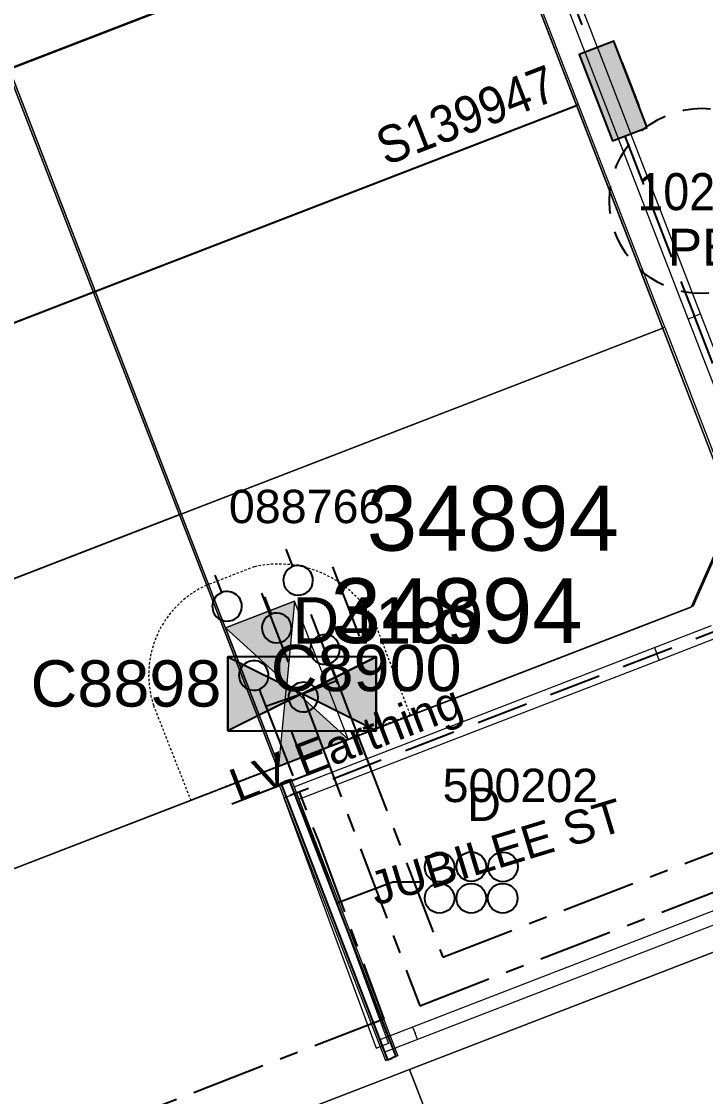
# Model space of a CAD drawing. Header units: metres. Extents: x 0 to 311631, y 0 to 6270612.
# Drawn here: x 311057.6 to 311094.5, y 6269987.6 to 6270045.7 of the extents above; entities that cross this region are included whole.
import ezdxf
from ezdxf import colors
from ezdxf.entities.mleader import LeaderData, LeaderLine
from ezdxf.enums import TextEntityAlignment as Align
from ezdxf.math import Vec2, Vec3

# ---------------------------------------------------------------- set-up
doc = ezdxf.new("R2010")
doc.units = ezdxf.units.M
for name, pattern in [('Cable Exist UG', [7, 4, -1, 1, -1]), ('Dash', [5, 3, -2]), ('DASHED', [19.05, 12.7, -6.35]), ('DOT', [6.35, 0, -6.35]), ('HIDDEN2', [0.1875, 0.125, -0.0625]), ('IE Trench LV', [6, 4, -2])]:
    doc.linetypes.add(name, pattern=pattern)
doc.layers.get('0').update_dxf_attribs({"color": 6})
for name, color, linetype, lineweight in [('_User Miscellaneous1', 30, 'Continuous', 13), ('Cadastre Developer_SP_NEW', 92, 'Continuous', 15), ('Cadastre Land Parcels_SP_EXT', 118, 'Continuous', 15), ('Cadastre Other Property_SP_EXT', 138, 'DASHED', 15), ('Cadastre Roads_SP_EXT', 218, 'Continuous', 15), ('Mains_HV_EXT', 13, 'Continuous', 25)]:
    doc.layers.add(name, color=color, linetype=linetype, lineweight=lineweight)
for name, color, linetype in [('Duct_SP_EXT', 30, 'Continuous'), ('Equip_HV_EXT', 7, 'Continuous'), ('Notes', 7, 'Continuous'), ('Notes_SL_MISC', 4, 'Continuous'), ('Sub_SP_EXT', 7, 'Continuous'), ('SupportsUG_SP_LV_EXT', 7, 'Continuous'), ('SupportsUG_SP_LV_NEW', 2, 'Continuous'), ('Trench_SP_NEW', 2, 'Continuous')]:
    doc.layers.add(name, color=color, linetype=linetype)
doc.styles.add('iecARIAL', font='arial.ttf', dxfattribs={"height": 2})
doc.styles.get("Standard").update_dxf_attribs({"font": 'arial.ttf'})
doc.styles.add('SWITCH_LABEL', font='arial.ttf', dxfattribs={"height": 2})
doc.linetypes.add('Cable E UG', pattern='A,5,-0.1,["E",Standard,S=1.5,R=0,X=0,Y=-0.75],-1.45', length=6.55)

# ---------------------------------------------------------------- blocks, each defined once
blk = doc.blocks.new('SUB_PADMOUNT_EXT')
at = {"ltscale": 10}
h = blk.add_hatch(color=256, dxfattribs=at)
h.dxf.hatch_style = 1
h.paths.add_polyline_path([(4, -2), (0, 0), (4, 2)])
h.paths.add_polyline_path([(-4, -2), (-4, 2), (0, 0)])
blk.add_line((4, 2), (-4, -2))
blk.add_lwpolyline([(-4, -2), (4, -2), (4, 2), (-4, 2)], close=True)
at = {"ltscale": 10, "flags": 128}
for points in [[(-4, -2), (-4, 2), (0, 0)], [(4, -2), (0, 0), (4, 2)]]:
    blk.add_lwpolyline(points, close=True, dxfattribs=at)
at = {"flags": 8}
blk.add_attdef('ASSET_NUM', text='', height=2.5, dxfattribs=at).set_placement((0, 5), align=Align.MIDDLE_CENTER)
for tag, flags, p in [('STREET_CODE', 9, (1.5, 0)), ('OPERATING_VOLTAGE', 9, (1.5, -0.4)), ('ORIENTATION', 9, (1.5, -0.6)), ('NO_PHASES', 9, (1.5, -0.2)), ('OWNED_BY', 9, (1.5, -0.8)), ('OPERATED_BY', 9, (1.5, -1)), ('MAINTAINED_BY', 9, (1.5, -1.2)), ('SECONDARY_VOLTAGE', 9, (1.5, -1.6)), ('STATE', 9, (1.5, -1.8)), ('CONSTRUCTED_VOLTAGE', 9, (1.5, -1.4)), ('SUBSTATION_TYPE', 9, (1.5, -2.2)), ('USAGE', 9, (1.5, -2.4)), ('PARENT', 9, (1.5, -2)), ('SUBURB', 9, (1.5, -2.8)), ('STREETNAME', 9, (1.5, -3)), ('LEGEND', 9, (1.5, -2.6)), ('LOCATION', 9, (1.5, -3.2)), ('NOTES', 9, (1.5, -3.4)), ('Z', 1, (1.5, -3.6))]:
    blk.add_attdef(tag, text='', height=0.2, dxfattribs=dict(flags=flags)).set_placement(p, align=Align.MIDDLE_LEFT)
blk = doc.blocks.new('DUCT_EXT')
blk.add_circle((0, 0.8), 0.8)
at = {"flags": 1}
blk.add_attdef('Z', (0, 0), '', height=0.2, dxfattribs=at)
at = {"flags": 9}
for tag, p in [('DUCT_CODE', (0, 0)), ('XSECT_TYPE', (0, -0.2)), ('STATE', (0, -0.6)), ('FB_REFERENCE', (0, -0.4)), ('NOTES', (0, -0.8))]:
    blk.add_attdef(tag, text='', height=0.2, dxfattribs=at).set_placement(p, align=Align.MIDDLE_LEFT)
blk = doc.blocks.new('SWG_HOLEC_SU_EXT')
blk.add_line((1.8, -2), (5.8, -2))
for points in [[(1.8, -0.8, 1), (1.8, 0.8, 1)], [(5.8, -0.8, 1), (5.8, 0.8, 1)]]:
    blk.add_lwpolyline(points, format="xyb", close=True)
for points in [[(1, 0), (0, 0)], [(6.6, 0), (7.6, 0)]]:
    blk.add_lwpolyline(points)
at = {"style": 'SWITCH_LABEL', "flags": 8}
blk.add_attdef('ASSET_NUM', text='', height=2.5, rotation=179.95437, dxfattribs=at).set_placement((-2.4, 0), align=Align.MIDDLE_LEFT)
at = {"flags": 1}
blk.add_attdef('Z', (0, 0), '', height=0.2, dxfattribs=at)
at = {"flags": 9}
for tag, p in [('ACTUAL_STATUS', (0, -0.4)), ('CONSTRUCTED_VOLTAGE', (0, -0.6)), ('OPERATING_VOLTAGE', (0, -1)), ('ORIENTATION', (0, -1.2)), ('NO_PHASES', (0, -0.8)), ('OWNED_BY', (0, -1.4)), ('STATE', (0, -1.8)), ('PARENT', (0, -1.6)), ('SWITCH_TYPE', (0, -2)), ('USAGE', (0, -2.2)), ('LOCATION', (0, -2.4)), ('STREETNAME', (0, -2.6)), ('SUBURB', (0, -2.8)), ('NOTES', (0, -3))]:
    blk.add_attdef(tag, text='', height=0.2, dxfattribs=at).set_placement(p, align=Align.MIDDLE_LEFT)
at = {"style": 'SWITCH_LABEL', "flags": 9}
blk.add_attdef('STREET_CODE', text='', height=0.2, dxfattribs=at).set_placement((0, -0.2), align=Align.MIDDLE_LEFT)
blk = doc.blocks.new('*U418')
at = {"width": 0.9}
blk.add_attdef('ASSET_NUM', text='', height=2, dxfattribs=at).set_placement((4, 2), align=Align.MIDDLE_LEFT)
for tag, p, flags in [('SUBURB', (-2, 0), 1), ('STREETNAME', (-1.8, 0), 9), ('PARENT', (-1.6, 0), 9), ('NOTES', (-1.4, 0), 9), ('LOCATION', (-1.2, 0), 9), ('LEGEND', (-1, 0), 9), ('USAGE', (-0.8, 0), 9), ('SUPPORT_TYPE', (-0.6, 0), 9), ('STATE', (-0.4, 0), 9), ('OWNED_BY', (-0.2, 0), 9)]:
    blk.add_attdef(tag, p, '', height=0.2, rotation=270, dxfattribs=dict(flags=flags))
blk.add_wipeout([(1.082, 2.466), (0.917, -2.532), (-1.082, -2.466), (-0.917, 2.532)])
at = {"layer": 'SupportsUG_SP_LV_EXT'}
h = blk.add_hatch(color=256, dxfattribs=at)
h.dxf.hatch_style = 1
h.paths.add_polyline_path([(-0.917, 2.532), (-1.041, -1.216), (-0.958, 1.282), (-1.082, -2.466), (0.917, -2.532), (1.082, 2.466)])
blk.add_lwpolyline([(-0.917, 2.532), (-1.041, -1.216), (-0.958, 1.282), (-1.082, -2.466), (0.917, -2.532), (1.082, 2.466)], close=True)
blk = doc.blocks.new('*U419')
at = {"ltscale": 10}
h = blk.add_hatch(color=256, dxfattribs=at)
h.dxf.hatch_style = 1
h.paths.add_polyline_path([(-0.424, -4.452), (0, 0), (3.307, -3.01)])
h.paths.add_polyline_path([(-3.307, 3.01), (0.424, 4.452), (0, 0)])
blk.add_line((3.307, -3.01), (-3.307, 3.01))
blk.add_lwpolyline([(-3.307, 3.01), (-0.424, -4.452), (3.307, -3.01), (0.424, 4.452)], close=True)
at = {"ltscale": 10, "flags": 128}
for points in [[(-3.307, 3.01), (0.424, 4.452), (0, 0)], [(-0.424, -4.452), (0, 0), (3.307, -3.01)]]:
    blk.add_lwpolyline(points, close=True, dxfattribs=at)
at = {"flags": 8}
blk.add_attdef('ASSET_NUM', text='', height=2.5, dxfattribs=at).set_placement((0, 5), align=Align.MIDDLE_CENTER)
for tag, flags, p in [('STREET_CODE', 9, (1.5, 0)), ('OPERATING_VOLTAGE', 9, (1.5, -0.4)), ('ORIENTATION', 9, (1.5, -0.6)), ('NO_PHASES', 9, (1.5, -0.2)), ('OWNED_BY', 9, (1.5, -0.8)), ('OPERATED_BY', 9, (1.5, -1)), ('MAINTAINED_BY', 9, (1.5, -1.2)), ('SECONDARY_VOLTAGE', 9, (1.5, -1.6)), ('STATE', 9, (1.5, -1.8)), ('CONSTRUCTED_VOLTAGE', 9, (1.5, -1.4)), ('SUBSTATION_TYPE', 9, (1.5, -2.2)), ('USAGE', 9, (1.5, -2.4)), ('PARENT', 9, (1.5, -2)), ('SUBURB', 9, (1.5, -2.8)), ('STREETNAME', 9, (1.5, -3)), ('LEGEND', 9, (1.5, -2.6)), ('LOCATION', 9, (1.5, -3.2)), ('NOTES', 9, (1.5, -3.4)), ('Z', 1, (1.5, -3.6))]:
    blk.add_attdef(tag, text='', height=0.2, dxfattribs=dict(flags=flags)).set_placement(p, align=Align.MIDDLE_LEFT)
blk = doc.blocks.new('*U509')
at = {"linetype": 'Dash', "ltscale": 0.5, "transparency": 33554687}
blk.add_circle((0, 0), 5, dxfattribs=at)
at = {"linetype": 'DOT', "ltscale": 10, "transparency": 33554687, "insert": (0, -1.5), "char_height": 2, "attachment_point": 2, "style": 'iecARIAL'}
blk.add_mtext('PE', dxfattribs=at)
at = {"transparency": 33554687, "width": 0.9, "flags": 4}
blk.add_attdef('SL14', text='', height=2, dxfattribs=at).set_placement((0, 0.5), align=Align.MIDDLE)
at = {"transparency": 33554687, "flags": 1}
blk.add_attdef('Z', (0, 0), '', height=0.2, dxfattribs=at)

msp = doc.modelspace()

# ---------------------------------------------------------------- linework, layer by layer
at = {"layer": '_User Miscellaneous1', "ltscale": 0.5}
for p, q in [((311093.525, 6270029.614), (311093.861, 6270029.744)), ((311096.614, 6270021.62), (311093.525, 6270029.614)), ((311094.197, 6270029.874), (311093.861, 6270029.744)), ((311097.286, 6270021.879), (311094.197, 6270029.874)), ((311091.704, 6270011.867), (311094.792, 6270013.06)), ((311091.964, 6270011.196), (311095.33, 6270012.496)), ((311072.27, 6270004.357), (311091.704, 6270011.867)), ((311091.704, 6270011.867), (311091.834, 6270011.531)), ((311091.964, 6270011.196), (311091.834, 6270011.531)), ((311072.53, 6270003.686), (311091.964, 6270011.196)), ((311072.27, 6270004.357), (311072.4, 6270004.021)), ((311072.53, 6270003.686), (311072.4, 6270004.021)), ((311100.261, 6269999.736), (311078.666, 6269991.392)), ((311100.242, 6269998.957), (311078.926, 6269990.72)), ((311078.666, 6269991.392), (311076.9, 6269990.71)), ((311078.666, 6269991.392), (311078.796, 6269991.056)), ((311076.9, 6269990.71), (311077.03, 6269990.374)), ((311078.926, 6269990.72), (311077.16, 6269990.038)), ((311078.926, 6269990.72), (311078.796, 6269991.056)), ((311077.16, 6269990.038), (311077.03, 6269990.374))]:
    msp.add_line(p, q, dxfattribs=at)
at = {"layer": '_User Miscellaneous1'}
for p, q in [((311071.44, 6270004.508), (311071.776, 6270004.638)), ((311072.112, 6270004.768), (311071.776, 6270004.638)), ((311072.112, 6270004.768), (311077.876, 6269989.842)), ((311071.44, 6270004.508), (311077.204, 6269989.583)), ((311077.204, 6269989.583), (311077.54, 6269989.712)), ((311077.876, 6269989.842), (311077.54, 6269989.712))]:
    msp.add_line(p, q, dxfattribs=at)
at = {"layer": '_User Miscellaneous1', "transparency": 33554687}
for p, q in [((311072.402, 6270004.016), (311072.064, 6270003.892)), ((311072.402, 6270004.016), (311077.368, 6269990.498)), ((311071.726, 6270003.767), (311072.064, 6270003.892)), ((311071.726, 6270003.767), (311076.692, 6269990.25)), ((311076.692, 6269990.25), (311077.03, 6269990.374)), ((311077.368, 6269990.498), (311077.03, 6269990.374))]:
    msp.add_line(p, q, dxfattribs=at)
at = {"layer": 'Cadastre Developer_SP_NEW'}
for p, q in [((311061.546, 6270031.11), (311066.189, 6270019.096)), ((311066.189, 6270019.096), (311092.26, 6270029.171)), ((311066.189, 6270019.096), (311040.118, 6270009.021)), ((311071.451, 6270005.477), (311066.189, 6270019.096))]:
    msp.add_line(p, q, dxfattribs=at)
at = {"layer": 'Cadastre Developer_SP_NEW', "linetype": 'Continuous'}
msp.add_lwpolyline([(311094.035, 6270024.247), (311065.064, 6270099.2), (311060.447, 6270101.243), (310824.859, 6270010.227), (310825.133, 6270009.507), (310849.703, 6270019.004), (310854.872, 6270016.717), (310883.578, 6269942.956), (310912.155, 6269868.528), (310909.868, 6269863.359), (310885.313, 6269853.874), (310885.396, 6269853.658), (311124.288, 6269945.944), (311094.035, 6270024.247)], close=True, dxfattribs=at)
at = {"layer": 'Cadastre Developer_SP_NEW'}
for points in [[(311030.832, 6270033.049), (311035.475, 6270021.035), (311061.546, 6270031.11), (311056.903, 6270043.124)], [(311035.475, 6270021.035), (311040.118, 6270009.021), (311066.189, 6270019.096), (311061.546, 6270031.11)], [(311066.189, 6270019.096), (311092.26, 6270029.171), (311096.081, 6270019.283), (311093.791, 6270014.11), (311071.451, 6270005.477)], [(311040.118, 6270009.021), (311066.189, 6270019.096), (311071.451, 6270005.477), (311049.111, 6269996.844), (311043.939, 6269999.134)]]:
    msp.add_lwpolyline(points, close=True, dxfattribs=at)
at = {"layer": 'Cadastre Land Parcels_SP_EXT', "linetype": 'Continuous'}
for points in [[(311082.882, 6270053.104), (311078.242, 6270065.106), (311052.183, 6270055.039), (311056.821, 6270043.036), (311082.882, 6270053.104)], [(311087.521, 6270041.101), (311082.882, 6270053.104), (311056.821, 6270043.036), (311061.46, 6270031.034), (311087.521, 6270041.101)], [(311061.459, 6270031.035), (311056.82, 6270043.037), (311030.759, 6270032.967), (311035.397, 6270020.964), (311061.459, 6270031.035)], [(311092.16, 6270029.1), (311087.521, 6270041.101), (311061.46, 6270031.034), (311066.098, 6270019.03), (311092.16, 6270029.1)], [(311066.097, 6270019.031), (311061.459, 6270031.035), (311035.397, 6270020.964), (311040.036, 6270008.962), (311066.097, 6270019.031)], [(311093.685, 6270014.051), (311095.977, 6270019.222), (311094.035, 6270024.247), (311092.16, 6270029.1), (311066.098, 6270019.03), (311071.355, 6270005.425), (311093.685, 6270014.051)], [(311071.355, 6270005.425), (311066.097, 6270019.031), (311040.036, 6270008.962), (311043.853, 6269999.084), (311049.021, 6269996.796), (311071.355, 6270005.425)], [(311109.238, 6269984.901), (311105.27, 6269995.169), (311100.099, 6269997.456), (311078.496, 6269989.108), (311083.905, 6269975.111), (311109.238, 6269984.901)], [(311088.678, 6269962.758), (311083.905, 6269975.111), (311078.496, 6269989.108), (311063.118, 6269983.168), (311073.3, 6269956.817), (311088.678, 6269962.758)]]:
    msp.add_lwpolyline(points, close=True, dxfattribs=at)
at = {"layer": 'Cadastre Other Property_SP_EXT', "linetype": 'HIDDEN2'}
msp.add_lwpolyline([(311066.691, 6270003.65), (311078.54, 6270008.247), (311076.57, 6270013.366), (311076.57, 6270013.366, 0.332763), (311070.119, 6270016.231), (311070.119, 6270016.231), (311067.555, 6270015.236), (311067.555, 6270015.236, 0.383147), (311064.684, 6270008.76), (311064.684, 6270008.76), (311066.691, 6270003.65)], format="xyb", close=True, dxfattribs=at)
at = {"layer": 'Cadastre Roads_SP_EXT', "linetype": 'Continuous'}
for points in [[(311114.462, 6270027.32), (311107.866, 6270044.418), (311106.766, 6270047.289), (311078.537, 6270120.407), (311053.152, 6270186.178), (311045.112, 6270183.245), (311034.138, 6270179.239), (311063.705, 6270102.717), (311059.977, 6270101.277), (311065.147, 6270098.987), (311073.603, 6270077.108), (311078.242, 6270065.106), (311082.882, 6270053.104), (311087.521, 6270041.101), (311092.16, 6270029.1), (311094.035, 6270024.247), (311095.977, 6270019.222), (311114.462, 6270027.32)], [(311103.829, 6269998.898), (311097.418, 6270015.493), (311095.977, 6270019.222), (311093.685, 6270014.051), (311071.355, 6270005.425), (311049.021, 6269996.796), (311054.899, 6269979.992), (311063.118, 6269983.168), (311078.496, 6269989.108), (311100.099, 6269997.456), (311105.27, 6269995.169), (311103.829, 6269998.898)]]:
    msp.add_lwpolyline(points, close=True, dxfattribs=at)
at = {"layer": 'Duct_SP_EXT'}
for p, q in [((311071.552, 6270004.551), (311071.776, 6270004.638)), ((311071.552, 6270004.551), (311077.316, 6269989.626)), ((311072, 6270004.724), (311071.776, 6270004.638)), ((311072, 6270004.724), (311077.764, 6269989.799)), ((311077.316, 6269989.626), (311077.54, 6269989.712)), ((311077.764, 6269989.799), (311077.54, 6269989.712))]:
    msp.add_line(p, q, dxfattribs=at)
msp.add_lwpolyline([(311079.212, 6269999.219), (311077.59, 6269999.219), (311074.636, 6269998.103)], dxfattribs=at)
at = {"layer": 'Mains_HV_EXT', "linetype": 'Cable Exist UG'}
for points in [[(311072.699, 6270009.38), (311074.581, 6270010.089), (311075.841, 6270006.791), (311075.841, 6270006.791), (311080.288, 6269995.169), (311100.336, 6270002.916), (311102.989, 6270001.743), (311104.937, 6270000.882), (311109.298, 6269998.953), (311110.507, 6269995.825), (311123.338, 6269995.982), (311128.853, 6269982.517)], [(311072.699, 6270009.38), (311070.748, 6270008.684), (311070.748, 6270008.684), (311073.601, 6270001.364), (311073.601, 6270001.364), (311077.119, 6269991.814), (311077.119, 6269991.814), (310915.796, 6269929.46), (310913.537, 6269924.355), (310913.537, 6269924.355), (310912.501, 6269922.014), (310916.921, 6269910.577), (310919.937, 6269902.774), (310919.937, 6269902.774), (310921.844, 6269897.839), (310928.034, 6269900.168), (310928.869, 6269898.353)], [(311072.699, 6270009.38), (311073.394, 6270007.566), (311073.394, 6270007.566), (311079.045, 6269992.545), (311079.045, 6269992.545), (311100.284, 6270000.752), (311102.18, 6269999.914), (311104.128, 6269999.053), (311104.128, 6269999.053), (311107.731, 6269997.459), (311109.142, 6269993.808), (311121.973, 6269993.965), (311121.973, 6269993.965), (311126.327, 6269982.68), (311128.054, 6269981.178)]]:
    msp.add_lwpolyline(points, dxfattribs=at)
at = {"layer": 'Mains_HV_EXT', "linetype": 'Cable E UG'}
msp.add_lwpolyline([(311072.091, 6270007.41), (311072.996, 6270005.003), (311068.914, 6270003.425)], dxfattribs=at)
at = {"layer": 'Trench_SP_NEW', "linetype": 'IE Trench LV', "ltscale": 0.7, "flags": 128}
for points in [[(311076.176, 6270075.508), (311088.302, 6270044.129)], [(311090.104, 6270039.466), (311093.861, 6270029.744)], [(311093.833, 6270029.816), (311097.92, 6270019.239), (311095.061, 6270012.778), (311072.064, 6270003.892)]]:
    msp.add_lwpolyline(points, dxfattribs=at)

# ---------------------------------------------------------------- block references
at = {"layer": '_User Miscellaneous1'}
ref = msp.add_blockref('*U419', (311071.875, 6270009.929), dxfattribs=at)
ref.add_attrib('ASSET_NUM', '34894', dxfattribs={"layer": '0', "height": 3.5}).set_placement((311081.045, 6270011.063), align=Align.BOTTOM_CENTER)
at = {"layer": 'Duct_SP_EXT', "rotation": 359.9900695452296}
for p in [(311080.117, 6269999.221), (311081.827, 6269999.247), (311080.117, 6269997.545), (311081.826, 6269997.544)]:
    msp.add_blockref('DUCT_EXT', p, dxfattribs=at)
at = {"layer": 'Duct_SP_EXT'}
for p in [(311083.536, 6269999.235), (311083.525, 6269997.544)]:
    msp.add_blockref('DUCT_EXT', p, dxfattribs=at)
at = {"layer": 'Equip_HV_EXT'}
ref = msp.add_blockref('SWG_HOLEC_SU_EXT', (311074.581, 6270010.089), dxfattribs=dict(at, rotation=111.1294786422034))
ref.add_attrib('ASSET_NUM', 'D4199', dxfattribs={"layer": '0', "height": 2.5, "style": 'SWITCH_LABEL'}).set_placement((311072.182, 6270011.339), align=Align.BOTTOM_LEFT)
ref = msp.add_blockref('SWG_HOLEC_SU_EXT', (311070.749, 6270008.684), dxfattribs=dict(at, rotation=111.1284129954368))
ref.add_attrib('ASSET_NUM', 'C8898', dxfattribs={"layer": '0', "height": 2.5, "style": 'SWITCH_LABEL'}).set_placement((311068.35, 6270009.934), align=Align.MIDDLE_RIGHT)
ref = msp.add_blockref('SWG_HOLEC_SU_EXT', (311073.413, 6270007.518), dxfattribs=dict(at, rotation=111.0194922018021))
ref.add_attrib('ASSET_NUM', 'C8900', dxfattribs={"layer": '0', "height": 2.5, "style": 'SWITCH_LABEL'}).set_placement((311071.014, 6270008.768), align=Align.BOTTOM_LEFT)
at = {"layer": 'Sub_SP_EXT'}
ref = msp.add_blockref('SUB_PADMOUNT_EXT', (311072.699, 6270009.38), dxfattribs=at)
ref.add_attrib('ASSET_NUM', '34894', dxfattribs={"layer": '0', "height": 3.5}).set_placement((311082.991, 6270016.05), align=Align.BOTTOM_CENTER)

# ---------------------------------------------------------------- texts
at = {"layer": 'Cadastre Other Property_SP_EXT'}
msp.add_text('088766', height=1.8, dxfattribs=at).set_placement((311068.754, 6270018.585))
at = {"layer": 'Cadastre Roads_SP_EXT'}
msp.add_text('JUBILEE ST', height=1.8, rotation=16.9182, dxfattribs=at).set_placement((311076.688, 6269997.931))
at = {"layer": 'Duct_SP_EXT'}
for s, p in [('500202', (311080.282, 6270003.532)), ('D', (311081.607, 6270002.515))]:
    msp.add_text(s, height=1.8, dxfattribs=at).set_placement(p)
at = {"layer": 'Mains_HV_EXT'}
msp.add_text('LV Earthing', height=1.8, rotation=21.12828, dxfattribs=at).set_placement((311069.253, 6270003.503))

# ---------------------------------------------------------------- next in the draw order: block references
at = {"layer": 'SupportsUG_SP_LV_NEW'}
ref = msp.add_blockref('*U418', (311089.483, 6270041.906), dxfattribs=dict(at, rotation=203.0212444422203))
ref.add_attrib('ASSET_NUM', 'S139947', dxfattribs={"layer": '0', "height": 2, "rotation": 21.12822, "width": 0.9}).set_placement((311076.854, 6270038.798), align=Align.MIDDLE_LEFT)

# ---------------------------------------------------------------- next in the draw order: linework, layer by layer
at = {"layer": '_User Miscellaneous1', "ltscale": 0.5}
for p, q in [((311093.525, 6270029.614), (311086.502, 6270047.787)), ((311094.197, 6270029.874), (311087.174, 6270048.047))]:
    msp.add_line(p, q, dxfattribs=at)
at = {"layer": 'Cadastre Developer_SP_NEW'}
msp.add_line((311061.546, 6270031.11), (311087.617, 6270041.185), dxfattribs=at)
for points in [[(311082.974, 6270053.199), (311078.332, 6270065.213), (311052.261, 6270055.138), (311056.903, 6270043.124)], [(311087.617, 6270041.185), (311082.974, 6270053.199), (311056.903, 6270043.124), (311061.546, 6270031.11)], [(311061.546, 6270031.11), (311066.189, 6270019.096), (311092.26, 6270029.171), (311087.617, 6270041.185)]]:
    msp.add_lwpolyline(points, close=True, dxfattribs=at)

# ---------------------------------------------------------------- next in the draw order: leaders
at = {"layer": 'Notes'}
ml = msp.add_multileader_mtext('Standard', dxfattribs=at)
ml.set_content('{\\C7;CONSTRUCTED UNDER URS16550}', color=256)
ml.set_leader_properties()
ml.build(insert=Vec2(0, 0))
ml.multileader.update_dxf_attribs({"leader_type": 2, "has_text_frame": 1, "text_left_attachment_type": 2, "text_right_attachment_type": 2, "dogleg_length": 0.01, "arrow_head_size": 2.5})
ctx = ml.context
ctx.base_point, ctx.char_height, ctx.arrow_head_size, ctx.landing_gap_size, ctx.plane_origin, ctx.plane_x_axis, ctx.plane_y_axis = Vec3(311050, 6270094.403), 1.8, 2.5, 1, Vec3(311510.716, 6268774.767), Vec3(0.360458, -0.932775), Vec3(0.932775, 0.360458)
ctx.left_attachment, ctx.right_attachment, ctx.text_align_type = 2, 2, 1
notes = []
notes.append((ctx, [(0, (0, 0, 0), (0, 0), (1, 0), 1, [])]))
ctx.mtext.insert, ctx.mtext.text_direction, ctx.mtext.rotation, ctx.mtext.width, ctx.mtext.alignment, ctx.mtext.flow_direction = Vec3(311056.54, 6270084.267), Vec3(0.360458, -0.932775), 5.081148, 23.5182, 2, 5
ctx.mtext.has_bg_fill, ctx.mtext.bg_color, ctx.mtext.bg_scale_factor, ctx.mtext.bg_transparency, ctx.mtext.use_window_bg_color = 1, -1073741824, 2, 0, 1
for ctx, leaders in notes:
    for number, flags, end, landing, length, lines in leaders:
        leader = LeaderData()
        leader.index, (leader.has_last_leader_line, leader.has_dogleg_vector, leader.attachment_direction) = number, flags
        leader.last_leader_point, leader.dogleg_vector, leader.dogleg_length = Vec3(end), Vec3(landing), length
        for number, points, colour, breaks in lines:
            line = LeaderLine()
            line.index, line.vertices, line.color, line.breaks = number, Vec3.list(points), colors.encode_raw_color(colour), breaks
            leader.lines.append(line)
        ctx.leaders.append(leader)

# ---------------------------------------------------------------- next in the draw order: leaders
at = {"layer": 'Cadastre Developer_SP_NEW'}
ml = msp.add_multileader_mtext('Standard', dxfattribs=at)
ml.set_content('{\\C7;CONSTRUCTED UNDER URS18697}', color=256)
ml.set_leader_properties()
ml.build(insert=Vec2(0, 0))
ml.multileader.update_dxf_attribs({"leader_type": 2, "has_text_frame": 1, "text_left_attachment_type": 2, "text_right_attachment_type": 2, "dogleg_length": 0.01, "arrow_head_size": 2.5})
ctx = ml.context
ctx.base_point, ctx.char_height, ctx.arrow_head_size, ctx.landing_gap_size, ctx.plane_origin, ctx.plane_x_axis, ctx.plane_y_axis = Vec3(311107.02, 6270147.183), 1.8, 2.5, 1, Vec3(312440.418, 6270586.164), Vec3(0.932823, 0.360336), Vec3(-0.360336, 0.932823)
ctx.left_attachment, ctx.right_attachment, ctx.text_align_type = 2, 2, 1
notes = []
notes.append((ctx, [(0, (0, 0, 0), (0, 0), (1, 0), 1, [])]))
ctx.mtext.insert, ctx.mtext.text_direction, ctx.mtext.rotation, ctx.mtext.width, ctx.mtext.defined_height, ctx.mtext.alignment, ctx.mtext.flow_direction = Vec3(311127.057, 6270155.921), Vec3(0.932823, 0.360336), 0.368628, 65.08133, 51.825, 2, 5
ctx.mtext.has_bg_fill, ctx.mtext.bg_color, ctx.mtext.bg_scale_factor, ctx.mtext.bg_transparency, ctx.mtext.use_window_bg_color = 1, -1073741824, 2, 0, 1
for ctx, leaders in notes:
    for number, flags, end, landing, length, lines in leaders:
        leader = LeaderData()
        leader.index, (leader.has_last_leader_line, leader.has_dogleg_vector, leader.attachment_direction) = number, flags
        leader.last_leader_point, leader.dogleg_vector, leader.dogleg_length = Vec3(end), Vec3(landing), length
        for number, points, colour, breaks in lines:
            line = LeaderLine()
            line.index, line.vertices, line.color, line.breaks = number, Vec3.list(points), colors.encode_raw_color(colour), breaks
            leader.lines.append(line)
        ctx.leaders.append(leader)

# ---------------------------------------------------------------- next in the draw order: block references
at = {"layer": 'Notes_SL_MISC', "linetype": 'ByBlock', "lineweight": -2, "transparency": 33554687}
ref = msp.add_blockref('*U509', (311094.284, 6270035.975), dxfattribs=at)
ref.add_attrib('SL14', '10245', dxfattribs={"layer": '0', "ltscale": 10, "height": 2, "width": 0.9}).set_placement((311094.284, 6270036.475), align=Align.MIDDLE)

doc.saveas('drawing.dxf')
